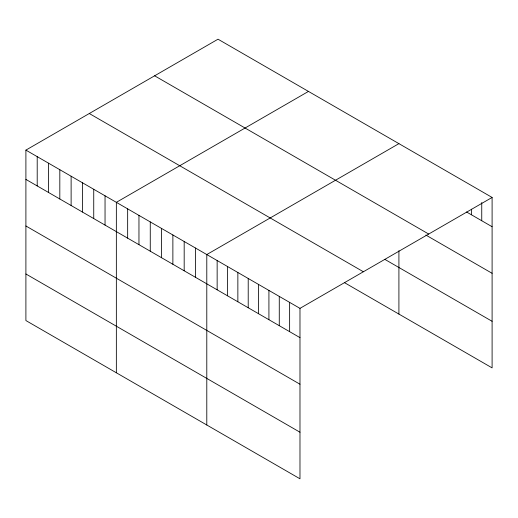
<?xml version="1.0" encoding="UTF-8"?>
<svg xmlns="http://www.w3.org/2000/svg" width="518" height="518" viewBox="0 0 518 518"><rect width="100%" height="100%" fill="white"/><g stroke="black" fill="none" stroke-linecap="round" stroke-linejoin="round"><path stroke-width="0.78" d="M25.9 150.116L299.98 308.359L299.98 478.8L25.9 320.558L25.9 150.116L218.02 39.2L492.1 197.442L492.1 367.884L344.379 282.595M308.463 91.421L116.349 202.337L116.349 372.779M398.912 143.641L206.792 254.558L206.792 425M299.98 308.359L492.1 197.442M466.563 211.979L492.1 226.722M154.617 75.803L428.703 234.045M425.835 235.042L492.1 273.303M384.945 259.434L492.1 321.296M89.297 113.52L363.383 271.756M25.9 179.403L299.98 337.639M25.9 225.984L299.98 384.22M25.9 273.977L299.98 432.219M481.746 202.544L481.746 220.746M471.393 209.227L471.393 214.763M398.912 250.699L398.912 314.076M289.627 302.382L289.627 331.662M279.273 296.406L279.273 325.686M268.92 290.423L268.92 319.703M258.566 284.447L258.566 313.727M248.213 278.47L248.213 307.75M237.859 272.494L237.859 301.774M227.506 266.511L227.506 295.791M217.146 260.535L217.146 289.815M195.487 248.031L195.487 277.311M184.181 241.505L184.181 270.784M172.876 234.978L172.876 264.258M161.571 228.451L161.571 257.731M150.265 221.924L150.265 251.204M138.96 215.391L138.96 244.671M127.655 208.864L127.655 238.144M105.044 195.81L105.044 225.09M93.739 189.284L93.739 218.564M82.427 182.757L82.427 212.037M71.121 176.23L71.121 205.51M59.816 169.703L59.816 198.983M48.511 163.176L48.511 192.456M37.205 156.65L37.205 185.93"/></g></svg>
